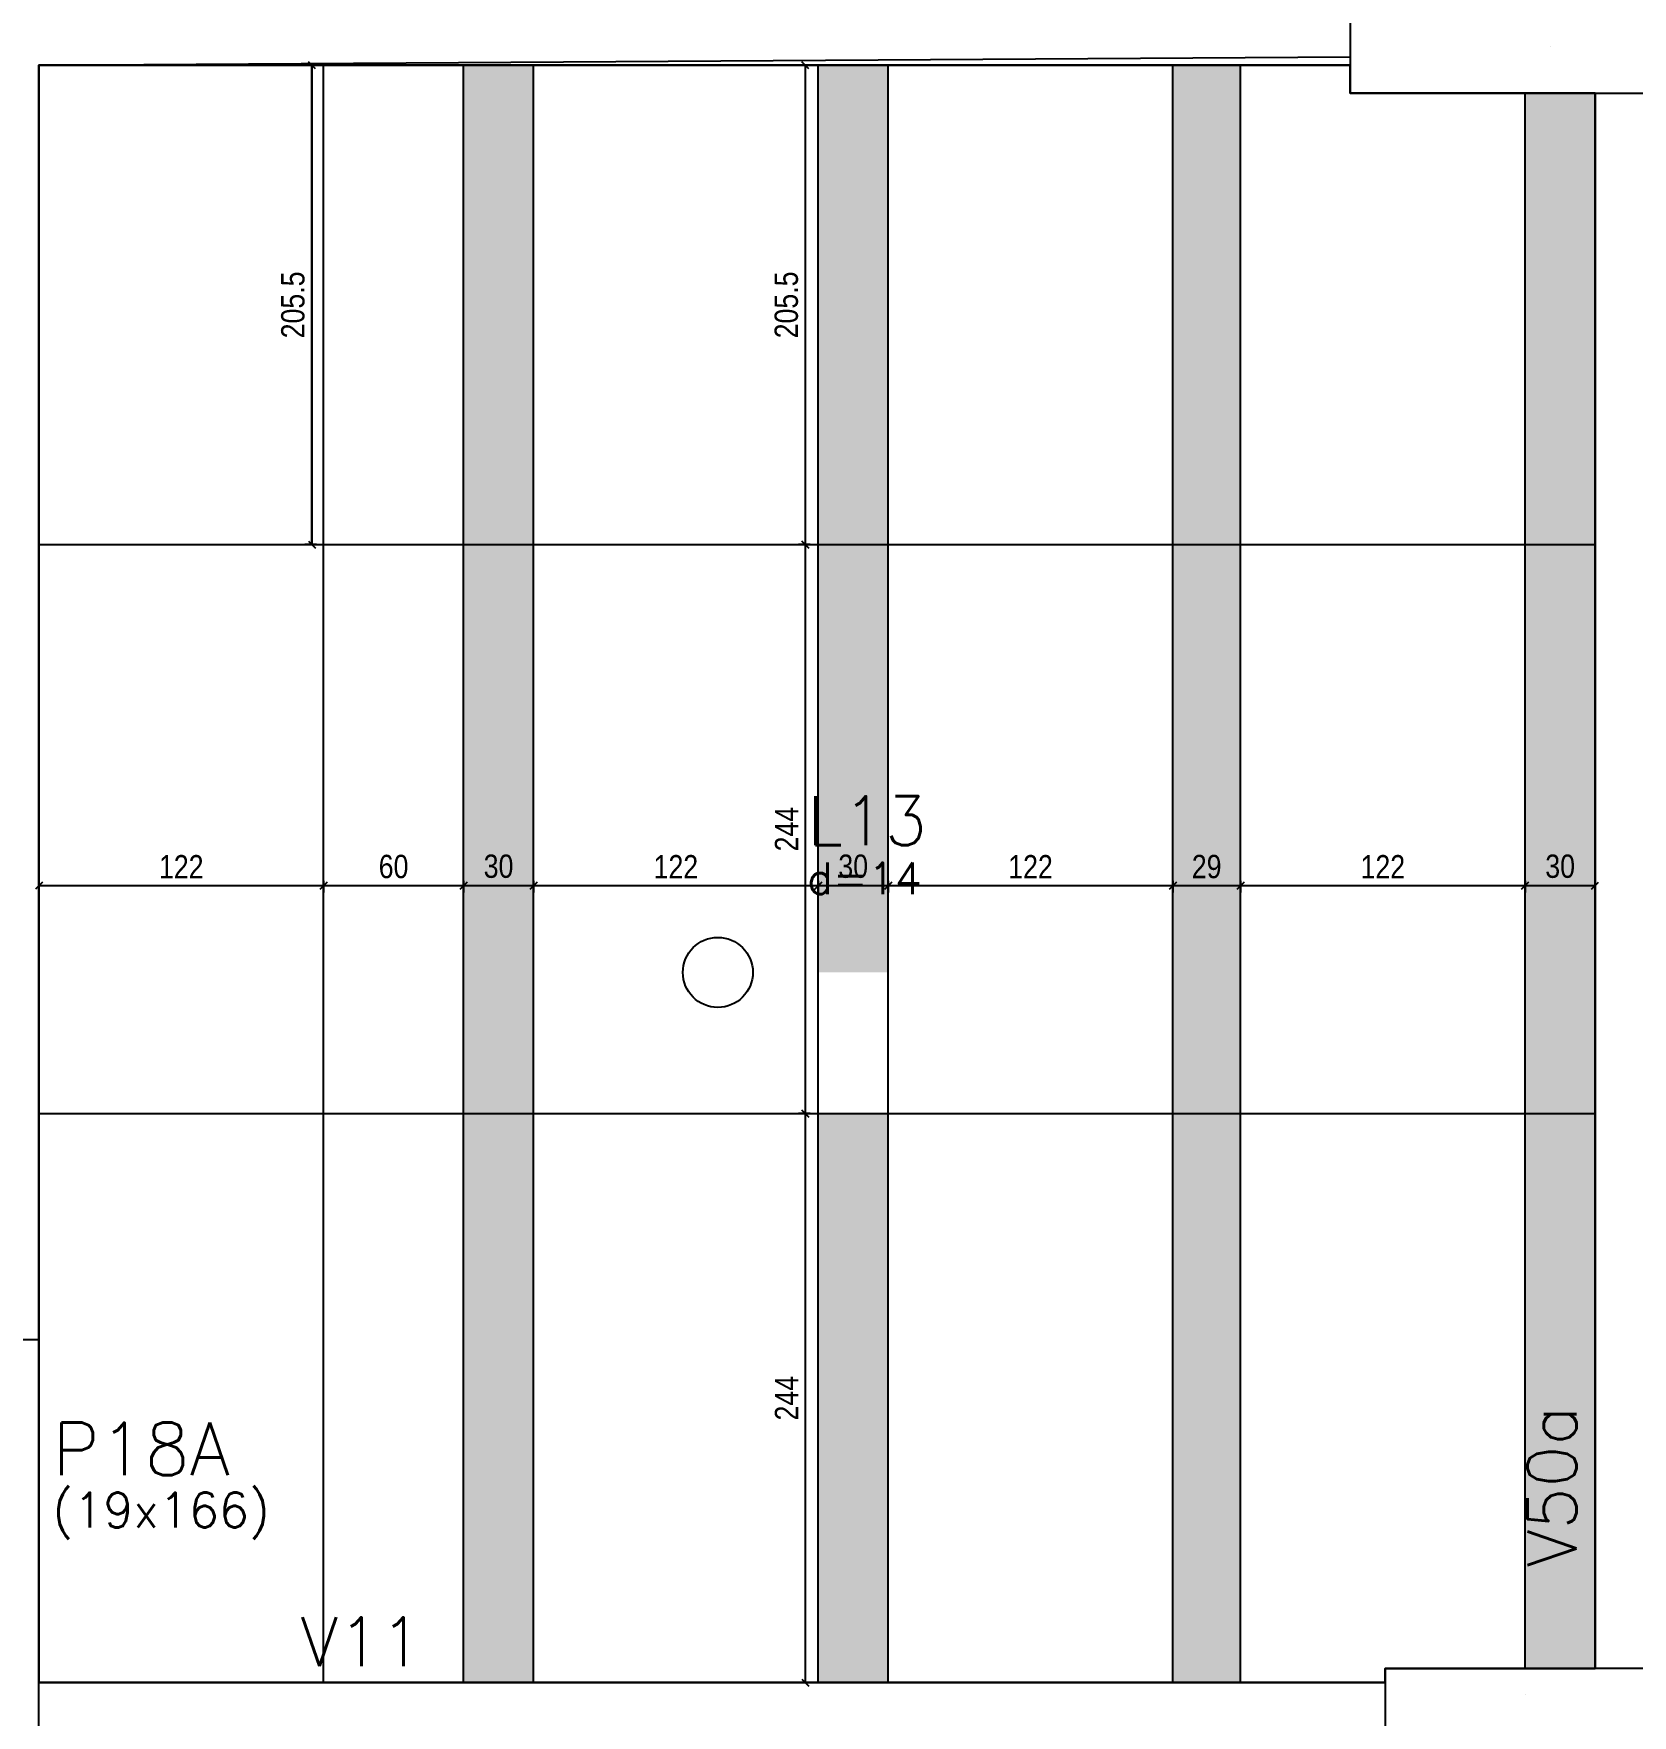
# Model space of a CAD drawing. Extents: x -40810 to 33675, y -2018 to 21213.
# Drawn here: x 20619 to 21304, y 2543 to 3264 of the extents above; entities that cross this region are included whole.
import ezdxf

# ---------------------------------------------------------------- set-up
doc = ezdxf.new("R2010")
doc.units = 0
doc.linetypes.add('DASHED', pattern=[0.75, 0.5, -0.25])
doc.layers.get('0').update_dxf_attribs({"color": 1, "lineweight": 9})
for name, color, linetype in [('1', 5, 'Continuous'), ('10', 7, 'Continuous'), ('12', 3, 'Continuous'), ('13', 7, 'Continuous'), ('242', 3, 'Continuous'), ('3', 2, 'Continuous'), ('8', 5, 'Continuous'), ('9', 3, 'Continuous'), ('COTA', 241, 'Continuous'), ('PEDIREITO', 1, 'DASHED'), ('STEPHANIE', 6, 'Continuous')]:
    doc.layers.add(name, color=color, linetype=linetype)
doc.layers.add('CONCRETO', color=251, linetype='Continuous', lineweight=25)
doc.layers.add('REAPROVEITAMENTO', color=251, linetype='Continuous', lineweight=9)
doc.styles.add('COTA TECNICA', font='techl___.ttf', dxfattribs={"height": 10})
doc.styles.get("Standard").update_dxf_attribs({"font": 'romans.shx', "width": 0.8})
doc.dimstyles.new('PAINEL-NOVA', dxfattribs={"dimtxt": 10, "dimasz": 3, "dimexe": 3, "dimexo": 3, "dimgap": 3, "dimtad": 1, "dimdec": 1, "dimzin": 12, "dimdsep": 46, "dimtxsty": 'COTA TECNICA', "dimblk1": 'OBLIQUE', "dimblk2": 'OBLIQUE', "dimsah": 1, "dimcen": 0.9, "dimclrd": 4, "dimclre": 4, "dimclrt": 240, "dimadec": 1, "dimazin": 3, "dimtfac": 1, "dimtdec": 1, "dimtix": 1, "dimtmove": 0, "dimatfit": 3, "dimfxl": 1, "dimtolj": 1, "dimtzin": 12, "dimarcsym": 0})

# ---------------------------------------------------------------- blocks, each defined once
blk = doc.blocks.new('_Oblique')
at = {"color": 0, "linetype": 'ByBlock', "lineweight": -2}
blk.add_line((-0.5, -0.5), (0.5, 0.5), dxfattribs=at)
blk = doc.blocks.new('*D3634')
at = {"layer": 'COTA', "color": 4, "linetype": 'Continuous', "lineweight": -2, "ltscale": 30, "transparency": 16777216}
for p, q in [((20621.33, 2900.65), (20621.33, 2895.65)), ((20621.33, 2898.65), (20743.33, 2898.65)), ((20743.33, 2900.65), (20743.33, 2895.65))]:
    blk.add_line(p, q, dxfattribs=at)
at = {"layer": 'Defpoints', "color": 0, "linetype": 'Continuous', "ltscale": 30, "transparency": 16777216}
for p in [(20621.33, 2903.65), (20743.33, 2903.65), (20743.33, 2898.65)]:
    blk.add_point(p, dxfattribs=at)
at = {"layer": 'COTA', "color": 4, "linetype": 'Continuous', "lineweight": -2, "ltscale": 30, "transparency": 16777216, "xscale": 3, "yscale": 3, "zscale": 3, "rotation": 180}
blk.add_blockref('_Oblique', (20621.33, 2898.65), dxfattribs=at)
at = {"layer": 'COTA', "color": 4, "linetype": 'Continuous', "lineweight": -2, "ltscale": 30, "transparency": 16777216, "xscale": 3, "yscale": 3, "zscale": 3}
blk.add_blockref('_Oblique', (20743.33, 2898.65), dxfattribs=at)
at = {"layer": 'COTA', "color": 240, "linetype": 'Continuous', "ltscale": 30, "transparency": 16777216, "insert": (20682.33, 2906.71), "char_height": 10, "attachment_point": 5, "style": 'COTA TECNICA'}
blk.add_mtext('\\A1;122', dxfattribs=at)
blk = doc.blocks.new('*D3635')
at = {"layer": 'COTA', "color": 4, "linetype": 'Continuous', "lineweight": -2, "ltscale": 30, "transparency": 16777216}
for p, q in [((20743.33, 2900.65), (20743.33, 2895.65)), ((20743.33, 2898.65), (20803.33, 2898.65)), ((20803.33, 2900.65), (20803.33, 2895.65))]:
    blk.add_line(p, q, dxfattribs=at)
at = {"layer": 'Defpoints', "color": 0, "linetype": 'Continuous', "ltscale": 30, "transparency": 16777216}
for p in [(20743.33, 2903.65), (20803.33, 2903.65), (20803.33, 2898.65)]:
    blk.add_point(p, dxfattribs=at)
at = {"layer": 'COTA', "color": 4, "linetype": 'Continuous', "lineweight": -2, "ltscale": 30, "transparency": 16777216, "xscale": 3, "yscale": 3, "zscale": 3, "rotation": 180}
blk.add_blockref('_Oblique', (20743.33, 2898.65), dxfattribs=at)
at = {"layer": 'COTA', "color": 4, "linetype": 'Continuous', "lineweight": -2, "ltscale": 30, "transparency": 16777216, "xscale": 3, "yscale": 3, "zscale": 3}
blk.add_blockref('_Oblique', (20803.33, 2898.65), dxfattribs=at)
at = {"layer": 'COTA', "color": 240, "linetype": 'Continuous', "ltscale": 30, "transparency": 16777216, "insert": (20773.33, 2906.75), "char_height": 10, "attachment_point": 5, "style": 'COTA TECNICA'}
blk.add_mtext('\\A1;60', dxfattribs=at)
blk = doc.blocks.new('*D3636')
at = {"layer": 'COTA', "color": 4, "linetype": 'Continuous', "lineweight": -2, "ltscale": 30, "transparency": 16777216}
for p, q in [((20803.33, 2900.65), (20803.33, 2895.65)), ((20803.33, 2898.65), (20833.33, 2898.65)), ((20833.33, 2900.65), (20833.33, 2895.65))]:
    blk.add_line(p, q, dxfattribs=at)
at = {"layer": 'Defpoints', "color": 0, "linetype": 'Continuous', "ltscale": 30, "transparency": 16777216}
for p in [(20803.33, 2903.65), (20833.33, 2903.65), (20833.33, 2898.65)]:
    blk.add_point(p, dxfattribs=at)
at = {"layer": 'COTA', "color": 4, "linetype": 'Continuous', "lineweight": -2, "ltscale": 30, "transparency": 16777216, "xscale": 3, "yscale": 3, "zscale": 3, "rotation": 180}
blk.add_blockref('_Oblique', (20803.33, 2898.65), dxfattribs=at)
at = {"layer": 'COTA', "color": 4, "linetype": 'Continuous', "lineweight": -2, "ltscale": 30, "transparency": 16777216, "xscale": 3, "yscale": 3, "zscale": 3}
blk.add_blockref('_Oblique', (20833.33, 2898.65), dxfattribs=at)
at = {"layer": 'COTA', "color": 240, "linetype": 'Continuous', "ltscale": 30, "transparency": 16777216, "insert": (20818.33, 2906.87), "char_height": 10, "attachment_point": 5, "style": 'COTA TECNICA'}
blk.add_mtext('\\A1;30', dxfattribs=at)
blk = doc.blocks.new('*D3637')
at = {"layer": 'COTA', "color": 4, "linetype": 'Continuous', "lineweight": -2, "ltscale": 30, "transparency": 16777216}
for p, q in [((20833.33, 2900.65), (20833.33, 2895.65)), ((20833.33, 2898.65), (20955.33, 2898.65)), ((20955.33, 2900.65), (20955.33, 2895.65))]:
    blk.add_line(p, q, dxfattribs=at)
at = {"layer": 'Defpoints', "color": 0, "linetype": 'Continuous', "ltscale": 30, "transparency": 16777216}
for p in [(20833.33, 2903.65), (20955.33, 2903.65), (20955.33, 2898.65)]:
    blk.add_point(p, dxfattribs=at)
at = {"layer": 'COTA', "color": 4, "linetype": 'Continuous', "lineweight": -2, "ltscale": 30, "transparency": 16777216, "xscale": 3, "yscale": 3, "zscale": 3, "rotation": 180}
blk.add_blockref('_Oblique', (20833.33, 2898.65), dxfattribs=at)
at = {"layer": 'COTA', "color": 4, "linetype": 'Continuous', "lineweight": -2, "ltscale": 30, "transparency": 16777216, "xscale": 3, "yscale": 3, "zscale": 3}
blk.add_blockref('_Oblique', (20955.33, 2898.65), dxfattribs=at)
at = {"layer": 'COTA', "color": 240, "linetype": 'Continuous', "ltscale": 30, "transparency": 16777216, "insert": (20894.33, 2906.71), "char_height": 10, "attachment_point": 5, "style": 'COTA TECNICA'}
blk.add_mtext('\\A1;122', dxfattribs=at)
blk = doc.blocks.new('*D3638')
at = {"layer": 'COTA', "color": 4, "linetype": 'Continuous', "lineweight": -2, "ltscale": 30, "transparency": 16777216}
for p, q in [((20955.33, 2900.65), (20955.33, 2895.65)), ((20955.33, 2898.65), (20985.33, 2898.65)), ((20985.33, 2900.65), (20985.33, 2895.65))]:
    blk.add_line(p, q, dxfattribs=at)
at = {"layer": 'Defpoints', "color": 0, "linetype": 'Continuous', "ltscale": 30, "transparency": 16777216}
for p in [(20955.33, 2903.65), (20985.33, 2903.65), (20985.33, 2898.65)]:
    blk.add_point(p, dxfattribs=at)
at = {"layer": 'COTA', "color": 4, "linetype": 'Continuous', "lineweight": -2, "ltscale": 30, "transparency": 16777216, "xscale": 3, "yscale": 3, "zscale": 3, "rotation": 180}
blk.add_blockref('_Oblique', (20955.33, 2898.65), dxfattribs=at)
at = {"layer": 'COTA', "color": 4, "linetype": 'Continuous', "lineweight": -2, "ltscale": 30, "transparency": 16777216, "xscale": 3, "yscale": 3, "zscale": 3}
blk.add_blockref('_Oblique', (20985.33, 2898.65), dxfattribs=at)
at = {"layer": 'COTA', "color": 240, "linetype": 'Continuous', "ltscale": 30, "transparency": 16777216, "insert": (20970.33, 2906.87), "char_height": 10, "attachment_point": 5, "style": 'COTA TECNICA'}
blk.add_mtext('\\A1;30', dxfattribs=at)
blk = doc.blocks.new('*D3639')
at = {"layer": 'COTA', "color": 4, "linetype": 'Continuous', "lineweight": -2, "ltscale": 30, "transparency": 16777216}
for p, q in [((20985.33, 2900.65), (20985.33, 2895.65)), ((20985.33, 2898.65), (21107.33, 2898.65)), ((21107.33, 2900.65), (21107.33, 2895.65))]:
    blk.add_line(p, q, dxfattribs=at)
at = {"layer": 'Defpoints', "color": 0, "linetype": 'Continuous', "ltscale": 30, "transparency": 16777216}
for p in [(20985.33, 2903.65), (21107.33, 2903.65), (21107.33, 2898.65)]:
    blk.add_point(p, dxfattribs=at)
at = {"layer": 'COTA', "color": 4, "linetype": 'Continuous', "lineweight": -2, "ltscale": 30, "transparency": 16777216, "xscale": 3, "yscale": 3, "zscale": 3, "rotation": 180}
blk.add_blockref('_Oblique', (20985.33, 2898.65), dxfattribs=at)
at = {"layer": 'COTA', "color": 4, "linetype": 'Continuous', "lineweight": -2, "ltscale": 30, "transparency": 16777216, "xscale": 3, "yscale": 3, "zscale": 3}
blk.add_blockref('_Oblique', (21107.33, 2898.65), dxfattribs=at)
at = {"layer": 'COTA', "color": 240, "linetype": 'Continuous', "ltscale": 30, "transparency": 16777216, "insert": (21046.33, 2906.71), "char_height": 10, "attachment_point": 5, "style": 'COTA TECNICA'}
blk.add_mtext('\\A1;122', dxfattribs=at)
blk = doc.blocks.new('*D3640')
at = {"layer": 'COTA', "color": 4, "linetype": 'Continuous', "lineweight": -2, "ltscale": 30, "transparency": 16777216}
for p, q in [((21107.33, 2900.65), (21107.33, 2895.65)), ((21107.33, 2898.65), (21136.33, 2898.65)), ((21136.33, 2900.65), (21136.33, 2895.65))]:
    blk.add_line(p, q, dxfattribs=at)
at = {"layer": 'Defpoints', "color": 0, "linetype": 'Continuous', "ltscale": 30, "transparency": 16777216}
for p in [(21107.33, 2903.65), (21136.33, 2903.65), (21136.33, 2898.65)]:
    blk.add_point(p, dxfattribs=at)
at = {"layer": 'COTA', "color": 4, "linetype": 'Continuous', "lineweight": -2, "ltscale": 30, "transparency": 16777216, "xscale": 3, "yscale": 3, "zscale": 3, "rotation": 180}
blk.add_blockref('_Oblique', (21107.33, 2898.65), dxfattribs=at)
at = {"layer": 'COTA', "color": 4, "linetype": 'Continuous', "lineweight": -2, "ltscale": 30, "transparency": 16777216, "xscale": 3, "yscale": 3, "zscale": 3}
blk.add_blockref('_Oblique', (21136.33, 2898.65), dxfattribs=at)
at = {"layer": 'COTA', "color": 240, "linetype": 'Continuous', "ltscale": 30, "transparency": 16777216, "insert": (21121.83, 2906.73), "char_height": 10, "attachment_point": 5, "style": 'COTA TECNICA'}
blk.add_mtext('\\A1;29', dxfattribs=at)
blk = doc.blocks.new('*D3641')
at = {"layer": 'COTA', "color": 4, "linetype": 'Continuous', "lineweight": -2, "ltscale": 30, "transparency": 16777216}
for p, q in [((21136.33, 2900.65), (21136.33, 2895.65)), ((21136.33, 2898.65), (21258.33, 2898.65)), ((21258.33, 2900.65), (21258.33, 2895.65))]:
    blk.add_line(p, q, dxfattribs=at)
at = {"layer": 'Defpoints', "color": 0, "linetype": 'Continuous', "ltscale": 30, "transparency": 16777216}
for p in [(21136.33, 2903.65), (21258.33, 2903.65), (21258.33, 2898.65)]:
    blk.add_point(p, dxfattribs=at)
at = {"layer": 'COTA', "color": 4, "linetype": 'Continuous', "lineweight": -2, "ltscale": 30, "transparency": 16777216, "xscale": 3, "yscale": 3, "zscale": 3, "rotation": 180}
blk.add_blockref('_Oblique', (21136.33, 2898.65), dxfattribs=at)
at = {"layer": 'COTA', "color": 4, "linetype": 'Continuous', "lineweight": -2, "ltscale": 30, "transparency": 16777216, "xscale": 3, "yscale": 3, "zscale": 3}
blk.add_blockref('_Oblique', (21258.33, 2898.65), dxfattribs=at)
at = {"layer": 'COTA', "color": 240, "linetype": 'Continuous', "ltscale": 30, "transparency": 16777216, "insert": (21197.33, 2906.71), "char_height": 10, "attachment_point": 5, "style": 'COTA TECNICA'}
blk.add_mtext('\\A1;122', dxfattribs=at)
blk = doc.blocks.new('*D3642')
at = {"layer": 'COTA', "color": 4, "linetype": 'Continuous', "lineweight": -2, "ltscale": 30, "transparency": 16777216}
for p, q in [((21258.33, 2900.65), (21258.33, 2895.65)), ((21258.33, 2898.65), (21288.33, 2898.65)), ((21288.33, 2900.65), (21288.33, 2895.65))]:
    blk.add_line(p, q, dxfattribs=at)
at = {"layer": 'Defpoints', "color": 0, "linetype": 'Continuous', "ltscale": 30, "transparency": 16777216}
for p in [(21258.33, 2903.65), (21288.33, 2903.65), (21288.33, 2898.65)]:
    blk.add_point(p, dxfattribs=at)
at = {"layer": 'COTA', "color": 4, "linetype": 'Continuous', "lineweight": -2, "ltscale": 30, "transparency": 16777216, "xscale": 3, "yscale": 3, "zscale": 3, "rotation": 180}
blk.add_blockref('_Oblique', (21258.33, 2898.65), dxfattribs=at)
at = {"layer": 'COTA', "color": 4, "linetype": 'Continuous', "lineweight": -2, "ltscale": 30, "transparency": 16777216, "xscale": 3, "yscale": 3, "zscale": 3}
blk.add_blockref('_Oblique', (21288.33, 2898.65), dxfattribs=at)
at = {"layer": 'COTA', "color": 240, "linetype": 'Continuous', "ltscale": 30, "transparency": 16777216, "insert": (21273.33, 2906.87), "char_height": 10, "attachment_point": 5, "style": 'COTA TECNICA'}
blk.add_mtext('\\A1;30', dxfattribs=at)
blk = doc.blocks.new('*D3643')
at = {"layer": 'COTA', "color": 4, "linetype": 'Continuous', "lineweight": -2, "ltscale": 30, "transparency": 16777216}
for p, q in [((20951.83, 2800.85), (20946.83, 2800.85)), ((20949.83, 2556.85), (20949.83, 2800.85)), ((20951.83, 2556.85), (20946.83, 2556.85))]:
    blk.add_line(p, q, dxfattribs=at)
at = {"layer": 'Defpoints', "color": 0, "linetype": 'Continuous', "ltscale": 30, "transparency": 16777216}
for p in [(20949.83, 2800.85), (20954.83, 2800.85), (20954.83, 2556.85)]:
    blk.add_point(p, dxfattribs=at)
at = {"layer": 'COTA', "color": 4, "linetype": 'Continuous', "lineweight": -2, "ltscale": 30, "transparency": 16777216, "xscale": 3, "yscale": 3, "zscale": 3}
for p, rotation in [((20949.83, 2800.85), 90), ((20949.83, 2556.85), 270)]:
    blk.add_blockref('_Oblique', p, dxfattribs=dict(at, rotation=rotation))
at = {"layer": 'COTA', "color": 240, "linetype": 'Continuous', "ltscale": 30, "transparency": 16777216, "insert": (20941.76, 2678.85), "char_height": 10, "attachment_point": 5, "rotation": 90, "style": 'COTA TECNICA'}
blk.add_mtext('\\A1;244', dxfattribs=at)
blk = doc.blocks.new('*D3644')
at = {"layer": 'COTA', "color": 4, "linetype": 'Continuous', "lineweight": -2, "ltscale": 30, "transparency": 16777216}
for p, q in [((20951.83, 3044.85), (20946.83, 3044.85)), ((20949.83, 2800.85), (20949.83, 3044.85)), ((20951.83, 2800.85), (20946.83, 2800.85))]:
    blk.add_line(p, q, dxfattribs=at)
at = {"layer": 'Defpoints', "color": 0, "linetype": 'Continuous', "ltscale": 30, "transparency": 16777216}
for p in [(20949.83, 3044.85), (20954.83, 3044.85), (20954.83, 2800.85)]:
    blk.add_point(p, dxfattribs=at)
at = {"layer": 'COTA', "color": 4, "linetype": 'Continuous', "lineweight": -2, "ltscale": 30, "transparency": 16777216, "xscale": 3, "yscale": 3, "zscale": 3}
for p, rotation in [((20949.83, 3044.85), 90), ((20949.83, 2800.85), 270)]:
    blk.add_blockref('_Oblique', p, dxfattribs=dict(at, rotation=rotation))
at = {"layer": 'COTA', "color": 240, "linetype": 'Continuous', "ltscale": 30, "transparency": 16777216, "insert": (20941.76, 2922.85), "char_height": 10, "attachment_point": 5, "rotation": 90, "style": 'COTA TECNICA'}
blk.add_mtext('\\A1;244', dxfattribs=at)
blk = doc.blocks.new('*D3645')
at = {"layer": 'COTA', "color": 4, "linetype": 'Continuous', "lineweight": -2, "ltscale": 30, "transparency": 16777216}
for p, q in [((20951.83, 3250.35), (20946.83, 3250.35)), ((20949.83, 3044.85), (20949.83, 3250.35)), ((20951.83, 3044.85), (20946.83, 3044.85))]:
    blk.add_line(p, q, dxfattribs=at)
at = {"layer": 'Defpoints', "color": 0, "linetype": 'Continuous', "ltscale": 30, "transparency": 16777216}
for p in [(20949.83, 3250.35), (20954.83, 3250.35), (20954.83, 3044.85)]:
    blk.add_point(p, dxfattribs=at)
at = {"layer": 'COTA', "color": 4, "linetype": 'Continuous', "lineweight": -2, "ltscale": 30, "transparency": 16777216, "xscale": 3, "yscale": 3, "zscale": 3}
for p, rotation in [((20949.83, 3250.35), 90), ((20949.83, 3044.85), 270)]:
    blk.add_blockref('_Oblique', p, dxfattribs=dict(at, rotation=rotation))
at = {"layer": 'COTA', "color": 240, "linetype": 'Continuous', "ltscale": 30, "transparency": 16777216, "insert": (20941.72, 3147.6), "char_height": 10, "attachment_point": 5, "rotation": 90, "style": 'COTA TECNICA'}
blk.add_mtext('\\A1;205.5', dxfattribs=at)
blk = doc.blocks.new('*D3646')
at = {"layer": 'COTA', "color": 4, "linetype": 'Continuous', "lineweight": -2, "ltscale": 30, "transparency": 16777216}
for p, q in [((20740.33, 3250.35), (20735.33, 3250.35)), ((20738.33, 3250.35), (20738.33, 3044.85)), ((20740.33, 3044.85), (20735.33, 3044.85))]:
    blk.add_line(p, q, dxfattribs=at)
at = {"layer": 'Defpoints', "color": 0, "linetype": 'Continuous', "ltscale": 30, "transparency": 16777216}
for p in [(20743.33, 3250.35), (20738.33, 3044.85), (20743.33, 3044.85)]:
    blk.add_point(p, dxfattribs=at)
at = {"layer": 'COTA', "color": 4, "linetype": 'Continuous', "lineweight": -2, "ltscale": 30, "transparency": 16777216, "xscale": 3, "yscale": 3, "zscale": 3}
for p, rotation in [((20738.33, 3250.35), 90), ((20738.33, 3044.85), 270)]:
    blk.add_blockref('_Oblique', p, dxfattribs=dict(at, rotation=rotation))
at = {"layer": 'COTA', "color": 240, "linetype": 'Continuous', "ltscale": 30, "transparency": 16777216, "insert": (20730.22, 3147.6), "char_height": 10, "attachment_point": 5, "rotation": 90, "style": 'COTA TECNICA'}
blk.add_mtext('\\A1;205.5', dxfattribs=at)
blk = doc.blocks.new('*D3647')
at = {"layer": 'COTA', "color": 4, "linetype": 'Continuous', "lineweight": -2, "ltscale": 30, "transparency": 16777216}
for p, q in [((20740.33, 3250.35), (20735.33, 3250.35)), ((20738.33, 3044.85), (20738.33, 3250.35)), ((20740.33, 3044.85), (20735.33, 3044.85))]:
    blk.add_line(p, q, dxfattribs=at)
at = {"layer": 'Defpoints', "color": 0, "linetype": 'Continuous', "ltscale": 30, "transparency": 16777216}
for p in [(20738.33, 3250.35), (20743.33, 3250.35), (20743.33, 3044.85)]:
    blk.add_point(p, dxfattribs=at)
at = {"layer": 'COTA', "color": 4, "linetype": 'Continuous', "lineweight": -2, "ltscale": 30, "transparency": 16777216, "xscale": 3, "yscale": 3, "zscale": 3}
for p, rotation in [((20738.33, 3250.35), 90), ((20738.33, 3044.85), 270)]:
    blk.add_blockref('_Oblique', p, dxfattribs=dict(at, rotation=rotation))
at = {"layer": 'COTA', "color": 240, "linetype": 'Continuous', "ltscale": 30, "transparency": 16777216, "insert": (20730.22, 3147.6), "char_height": 10, "attachment_point": 5, "rotation": 90, "style": 'COTA TECNICA'}
blk.add_mtext('\\A1;205.5', dxfattribs=at)

msp = doc.modelspace()

# ---------------------------------------------------------------- hatches: boundary and pattern name
at = {"layer": 'REAPROVEITAMENTO', "linetype": 'Continuous', "ltscale": 30, "true_color": 0x636466}
h = msp.add_hatch(color=251, dxfattribs=at)
h.dxf.hatch_style = 1
h.paths.add_polyline_path([(20833.334, 3250.347), (20803.334, 3250.347), (20803.334, 3044.847), (20833.334, 3044.847)])
h = msp.add_hatch(color=251, dxfattribs=at)
h.dxf.hatch_style = 1
h.paths.add_polyline_path([(20985.334, 3250.347), (20955.334, 3250.347), (20955.334, 3044.847), (20985.334, 3044.847)])
h = msp.add_hatch(color=251, dxfattribs=at)
h.dxf.hatch_style = 1
h.paths.add_polyline_path([(21136.334, 3250.347), (21107.334, 3250.347), (21107.334, 3044.847), (21136.334, 3044.847)])
h = msp.add_hatch(color=251, dxfattribs=at)
h.dxf.hatch_style = 1
h.paths.add_polyline_path([(21288.32, 3238.408), (21258.334, 3238.408), (21258.334, 2562.912), (21288.32, 2562.912), (21288.32, 2568.412)])
h.paths.add_polyline_path([(21291.72, 3147.949), (21291.72, 3227.949), (21257.435, 3227.949), (21257.435, 3147.949)], flags=9)
h.paths.add_polyline_path([(21285.587, 2602.082), (21285.587, 2684.582), (21254.087, 2684.582), (21254.087, 2602.082)], flags=9)
h = msp.add_hatch(color=251, dxfattribs=at)
h.dxf.hatch_style = 1
h.paths.add_polyline_path([(21288.32, 3238.408), (21258.334, 3238.408), (21258.334, 2562.912), (21288.32, 2562.912), (21288.32, 2568.412)])
h.paths.add_polyline_path([(21291.72, 3147.949), (21291.72, 3227.949), (21257.435, 3227.949), (21257.435, 3147.949)], flags=9)
h.paths.add_polyline_path([(21285.587, 2602.082), (21285.587, 2684.582), (21254.087, 2684.582), (21254.087, 2602.082)], flags=9)
h = msp.add_hatch(color=251, dxfattribs=at)
h.dxf.hatch_style = 1
h.paths.add_polyline_path([(21288.32, 3238.408), (21258.334, 3238.408), (21258.334, 2562.912), (21288.32, 2562.912), (21288.32, 2568.412)])
h.paths.add_polyline_path([(21291.72, 3147.949), (21291.72, 3227.949), (21257.435, 3227.949), (21257.435, 3147.949)], flags=9)
h.paths.add_polyline_path([(21285.587, 2602.082), (21285.587, 2684.582), (21254.087, 2684.582), (21254.087, 2602.082)], flags=9)
h = msp.add_hatch(color=251, dxfattribs=at)
h.dxf.hatch_style = 1
h.paths.add_polyline_path([(20833.334, 3044.847), (20803.334, 3044.847), (20803.334, 2800.847), (20833.334, 2800.847)])
h = msp.add_hatch(color=251, dxfattribs=at)
h.dxf.hatch_style = 1
h.paths.add_polyline_path([(20985.334, 3044.847), (20955.334, 3044.847), (20955.334, 2861.408), (20985.334, 2861.408)])
h = msp.add_hatch(color=251, dxfattribs=at)
h.dxf.hatch_style = 1
h.paths.add_polyline_path([(21136.334, 3044.847), (21107.334, 3044.847), (21107.334, 2800.847), (21136.334, 2800.847)])
h = msp.add_hatch(color=251, dxfattribs=at)
h.dxf.hatch_style = 1
h.paths.add_polyline_path([(20833.334, 2800.847), (20803.334, 2800.847), (20803.334, 2556.912), (20833.334, 2556.912)])
h = msp.add_hatch(color=251, dxfattribs=at)
h.dxf.hatch_style = 1
h.paths.add_polyline_path([(20985.334, 2800.847), (20955.334, 2800.847), (20955.334, 2556.912), (20985.334, 2556.912)])
h = msp.add_hatch(color=251, dxfattribs=at)
h.dxf.hatch_style = 1
h.paths.add_polyline_path([(21136.334, 2800.847), (21107.334, 2800.847), (21107.334, 2556.912), (21136.334, 2556.912)])

# ---------------------------------------------------------------- linework, layer by layer
at = {"layer": '1'}
for points in [[(20621.32, 3250.408), (21183.32, 3250.408)], [(20621.32, 3081.412), (20621.32, 3250.408)], [(21288.32, 3238.408), (21288.32, 2568.412)], [(20621.32, 2703.912), (20621.32, 3081.412)], [(20621.32, 2703.912), (20620.32, 2703.912)], [(21288.32, 2568.412), (21288.32, 2562.912)], [(20632.32, 2556.912), (20621.32, 2556.912)], [(21198.32, 2556.912), (20632.32, 2556.912)]]:
    msp.add_lwpolyline(points, dxfattribs=at)
at = {"layer": '242'}
for p, q in [((21269.32, 3258.408), (21269.32, 3258.408)), ((21258.32, 2551.912), (21258.32, 2551.912))]:
    msp.add_line(p, q, dxfattribs=at)
at = {"layer": '3'}
for points in [[(21183.32, 3238.408), (21333.32, 3238.408), (21333.32, 3269.408), (21183.32, 3269.408), (21183.32, 3238.408)], [(20602.32, 2537.912), (20621.32, 2537.912), (20621.32, 2703.912), (20602.32, 2703.912), (20602.32, 2537.912)], [(21198.32, 2537.912), (21318.32, 2537.912), (21318.32, 2562.912), (21198.32, 2562.912), (21198.32, 2537.912)]]:
    msp.add_lwpolyline(points, dxfattribs=at)
at = {"layer": 'CONCRETO', "linetype": 'Continuous', "ltscale": 30}
for points in [[(21183.334, 3250.347), (20621.334, 3250.347)], [(20743.334, 2556.847), (20743.334, 3250.347)], [(20803.334, 2556.847), (20803.334, 3250.347)], [(20833.334, 2556.847), (20833.334, 3250.347)], [(20955.334, 2556.847), (20955.334, 3250.347)], [(20985.334, 2556.847), (20985.334, 3250.347)], [(21107.334, 2556.847), (21107.334, 3250.347)], [(21136.334, 2556.847), (21136.334, 3250.347)], [(21258.334, 2562.847), (21258.334, 3238.347)], [(21288.334, 2568.347), (21288.334, 3238.347)], [(20621.334, 3044.847), (21288.334, 3044.847)], [(20621.334, 2800.847), (21288.334, 2800.847)], [(21288.334, 2562.847), (21288.334, 2568.347)]]:
    msp.add_lwpolyline(points, dxfattribs=at)
at = {"layer": 'PEDIREITO', "linetype": 'Continuous', "ltscale": 30}
msp.add_lwpolyline([(21288.32, 3238.408), (21183.32, 3238.408), (21183.32, 3250.408), (20621.32, 3250.408), (20621.32, 3081.412), (20621.32, 2703.912), (20621.32, 2556.912), (20632.32, 2556.912), (21198.32, 2556.912), (21198.32, 2562.912), (21288.32, 2562.912), (21288.32, 2568.412)], close=True, dxfattribs=at)
msp.add_lwpolyline([(20927.331, 2861.408, -1), (20897.331, 2861.408, -1)], format="xyb", close=True, dxfattribs=at)
at = {"layer": 'STEPHANIE', "linetype": 'Continuous'}
msp.add_line((20621.32, 3250.408), (21183.32, 3253.908), dxfattribs=at)

# ---------------------------------------------------------------- texts
at = {"layer": '10'}
msp.add_text('L13', height=21, dxfattribs=at).set_placement((20950.608, 2915.905))
at = {"layer": '12'}
msp.add_text('(19x166)', height=15, dxfattribs=at).set_placement((20627.126, 2623.396))
at = {"layer": '13'}
msp.add_text('d=14', height=13.5, dxfattribs=at).set_placement((20950.608, 2895.01))
at = {"layer": '8'}
msp.add_text('V50a', height=21, rotation=90, dxfattribs=at).set_placement((21280.337, 2606.332))
msp.add_text('V11', height=21, dxfattribs=at).set_placement((20733.436, 2563.899))
at = {"layer": '9'}
msp.add_text('P18A', height=22.5, dxfattribs=at).set_placement((20627.126, 2645.896))

# ---------------------------------------------------------------- dimensions: what is measured, and where the dimension line sits
at = {"layer": 'COTA', "linetype": 'Continuous', "ltscale": 30}
for base, p1, p2, picture, middle in [((20738.334, 3044.847), (20743.334, 3250.347), (20743.334, 3044.847), '*D3646', (20730.224, 3147.597)), ((20738.334, 3250.347), (20743.334, 3044.847), (20743.334, 3250.347), '*D3647', (20730.224, 3147.597)), ((20949.834, 3250.347), (20954.834, 3044.847), (20954.834, 3250.347), '*D3645', (20941.724, 3147.597)), ((20949.834, 3044.847), (20954.834, 2800.847), (20954.834, 3044.847), '*D3644', (20941.76, 2922.847)), ((20949.834, 2800.847), (20954.834, 2556.847), (20954.834, 2800.847), '*D3643', (20941.76, 2678.847))]:
    dim = msp.add_linear_dim(base=base, p1=p1, p2=p2, angle=90, dimstyle='PAINEL-NOVA', dxfattribs=at)
    dim.commit()
    dim.dimension.update_dxf_attribs({"geometry": picture, "text_midpoint": middle})
for base, p1, p2, picture, middle in [((20743.334, 2898.647), (20621.334, 2903.647), (20743.334, 2903.647), '*D3634', (20682.334, 2906.705)), ((20803.334, 2898.647), (20743.334, 2903.647), (20803.334, 2903.647), '*D3635', (20773.334, 2906.749)), ((20833.334, 2898.647), (20803.334, 2903.647), (20833.334, 2903.647), '*D3636', (20818.334, 2906.866)), ((20955.334, 2898.647), (20833.334, 2903.647), (20955.334, 2903.647), '*D3637', (20894.334, 2906.705)), ((20985.334, 2898.647), (20955.334, 2903.647), (20985.334, 2903.647), '*D3638', (20970.334, 2906.866)), ((21107.334, 2898.647), (20985.334, 2903.647), (21107.334, 2903.647), '*D3639', (21046.334, 2906.705)), ((21136.334, 2898.647), (21107.334, 2903.647), (21136.334, 2903.647), '*D3640', (21121.834, 2906.734)), ((21258.334, 2898.647), (21136.334, 2903.647), (21258.334, 2903.647), '*D3641', (21197.334, 2906.705)), ((21288.334, 2898.647), (21258.334, 2903.647), (21288.334, 2903.647), '*D3642', (21273.334, 2906.866))]:
    dim = msp.add_linear_dim(base=base, p1=p1, p2=p2, dimstyle='PAINEL-NOVA', dxfattribs=at)
    dim.commit()
    dim.dimension.update_dxf_attribs({"geometry": picture, "text_midpoint": middle})

doc.saveas('drawing.dxf')
